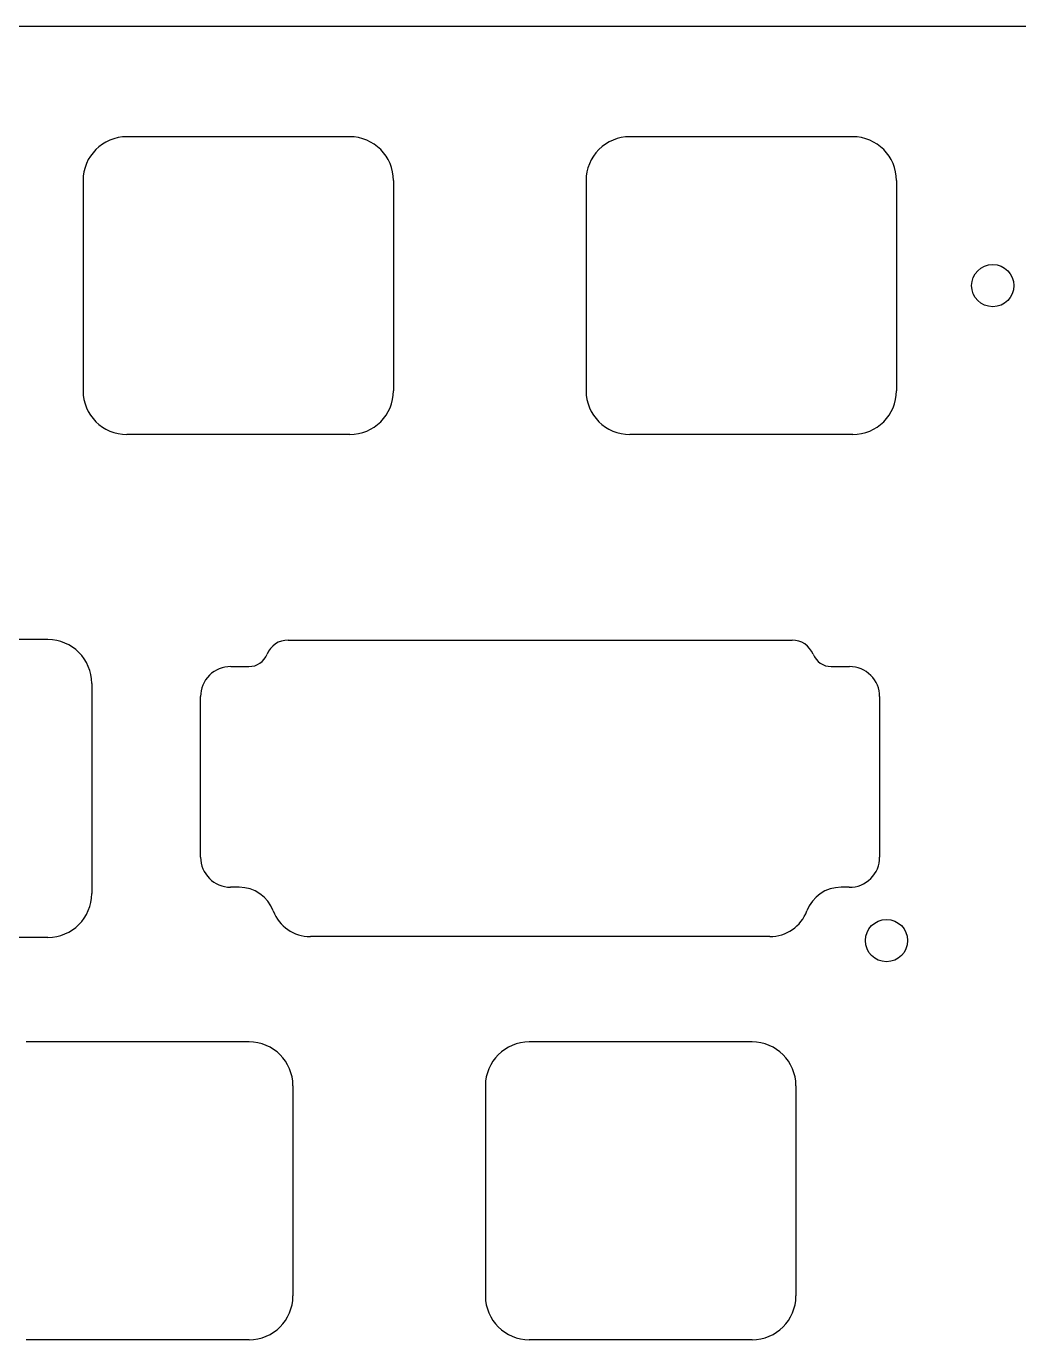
# Model space of a CAD drawing. Header units: millimetres. Extents: x -11 to 340, y -118 to 18.
# Drawn here: x 232.9 to 279.8, y -49.9 to 12.3 of the extents above; entities that cross this region are included whole.
import ezdxf

# ---------------------------------------------------------------- set-up
doc = ezdxf.new("R2010")
doc.units = ezdxf.units.MM
doc.header["$MEASUREMENT"] = 0
doc.layers.add('BLACK', color=7, linetype='CONTINUOUS')

msp = doc.modelspace()

# ---------------------------------------------------------------- linework, layer by layer
at = {"layer": 'BLACK', "linetype": 'Continuous'}
for p, q in [((172.55, 12.28), (300.3125, 12.28)), ((248.1625, 7.05), (237.612499, 7.05)), ((261.425001, 7.049998), (261.425001, 7.05)), ((271.975, 7.05), (261.425001, 7.05)), ((235.5375, 4.975), (235.5375, -4.975001)), ((250.2375, 4.975), (250.2375, -4.975)), ((259.350001, 4.975), (259.350001, -4.975)), ((274.050001, 4.975), (274.050001, -4.975)), ((248.1625, -7.05), (237.6125, -7.05)), ((271.975001, -7.05), (261.425, -7.05)), ((271.975001, -7.050001), (271.975001, -7.05)), ((233.875, -16.762501), (223.325, -16.762501)), ((245.247375, -16.784911), (245.247375, -16.7849)), ((245.247375, -16.7849), (269.102575, -16.7849)), ((242.536512, -18.03706), (243.390075, -18.03706)), ((243.390075, -18.037048), (243.390075, -18.03706)), ((270.959775, -18.03706), (271.825375, -18.03706)), ((235.950001, -18.8375), (235.950001, -28.7875)), ((241.099485, -27.06294), (241.099485, -19.4622)), ((273.250365, -19.46206), (273.250365, -27.0629)), ((242.928575, -28.48794), (242.524475, -28.48794)), ((271.813458, -28.48794), (271.421325, -28.48794)), ((233.875, -30.862501), (223.325, -30.862501)), ((268.050425, -30.82441), (246.299575, -30.82441)), ((232.850001, -35.812502), (232.850001, -35.8125)), ((243.4, -35.8125), (232.850001, -35.8125)), ((267.2125, -35.8125), (256.662499, -35.8125)), ((245.475001, -37.8875), (245.475001, -47.8375)), ((254.5875, -37.8875), (254.5875, -47.837501)), ((269.2875, -37.8875), (269.2875, -47.8375)), ((243.400001, -49.9125), (232.85, -49.9125)), ((243.400001, -49.912501), (243.400001, -49.9125)), ((267.2125, -49.9125), (256.6625, -49.9125))]:
    msp.add_line(p, q, dxfattribs=at)
at = {"layer": 'BLACK'}
for centre in [(278.60625, 0), (273.575, -31.0125)]:
    msp.add_circle(centre, 1, dxfattribs=at)
for centre, radius, start, end in [((237.612504, 4.974996), 2.075004, 90.00013806, 179.99988955), ((248.1625, 4.975), 2.075, 0, 90), ((261.425, 4.975), 2.074999, 89.99997239, 180), ((271.975, 4.975), 2.075, 0, 90), ((237.612502, -4.974998), 2.075002, 180.00008284, 269.99994478), ((248.1625, -4.975), 2.075, 270, 0), ((261.425, -4.975), 2.075, 180, 270), ((271.975, -4.975), 2.075001, 270.00002761, 0), ((233.875, -18.8375), 2.074999, 0, 90), ((245.247274, -17.859851), 1.07494, 89.99461656, 157.97750247), ((269.10254, -17.85989), 1.07499, 22.02370504, 89.99813454), ((243.390124, -17.108671), 0.928376, 269.99697591, 337.97782841), ((270.9598, -17.1086), 0.92846, 202.02452102, 269.99845724), ((242.524567, -19.462092), 1.425082, 89.51974267, 180.00434217), ((271.8254, -19.462), 1.42494, 359.99758749, 90.00100523), ((242.524486, -27.062939), 1.425001, 180.00004021, 269.99955772), ((271.82524, -27.06286), 1.425125, 269.52631186, 359.99839184), ((242.928551, -30.212848), 1.724908, 20.54547839, 89.9992028), ((271.42133, -30.21288), 1.724936, 90.00016608, 159.45408213), ((233.875, -28.7875), 2.075001, 270, 0), ((246.299462, -28.949415), 1.874995, 200.54692151, 270.00345303), ((268.05034, -28.94933), 1.875082, 270.0025973, 339.45098232), ((243.4, -37.8875), 2.075, 0, 90), ((256.662504, -37.887504), 2.075004, 90.00013806, 179.99988955), ((267.2125, -37.8875), 2.075, 0, 90), ((243.4, -47.8375), 2.075001, 270.00002761, 0), ((256.662502, -47.837498), 2.075002, 180.00008284, 269.99994478), ((267.2125, -47.8375), 2.075, 270, 0)]:
    msp.add_arc(centre, radius, start, end, dxfattribs=at)

doc.saveas('drawing.dxf')
